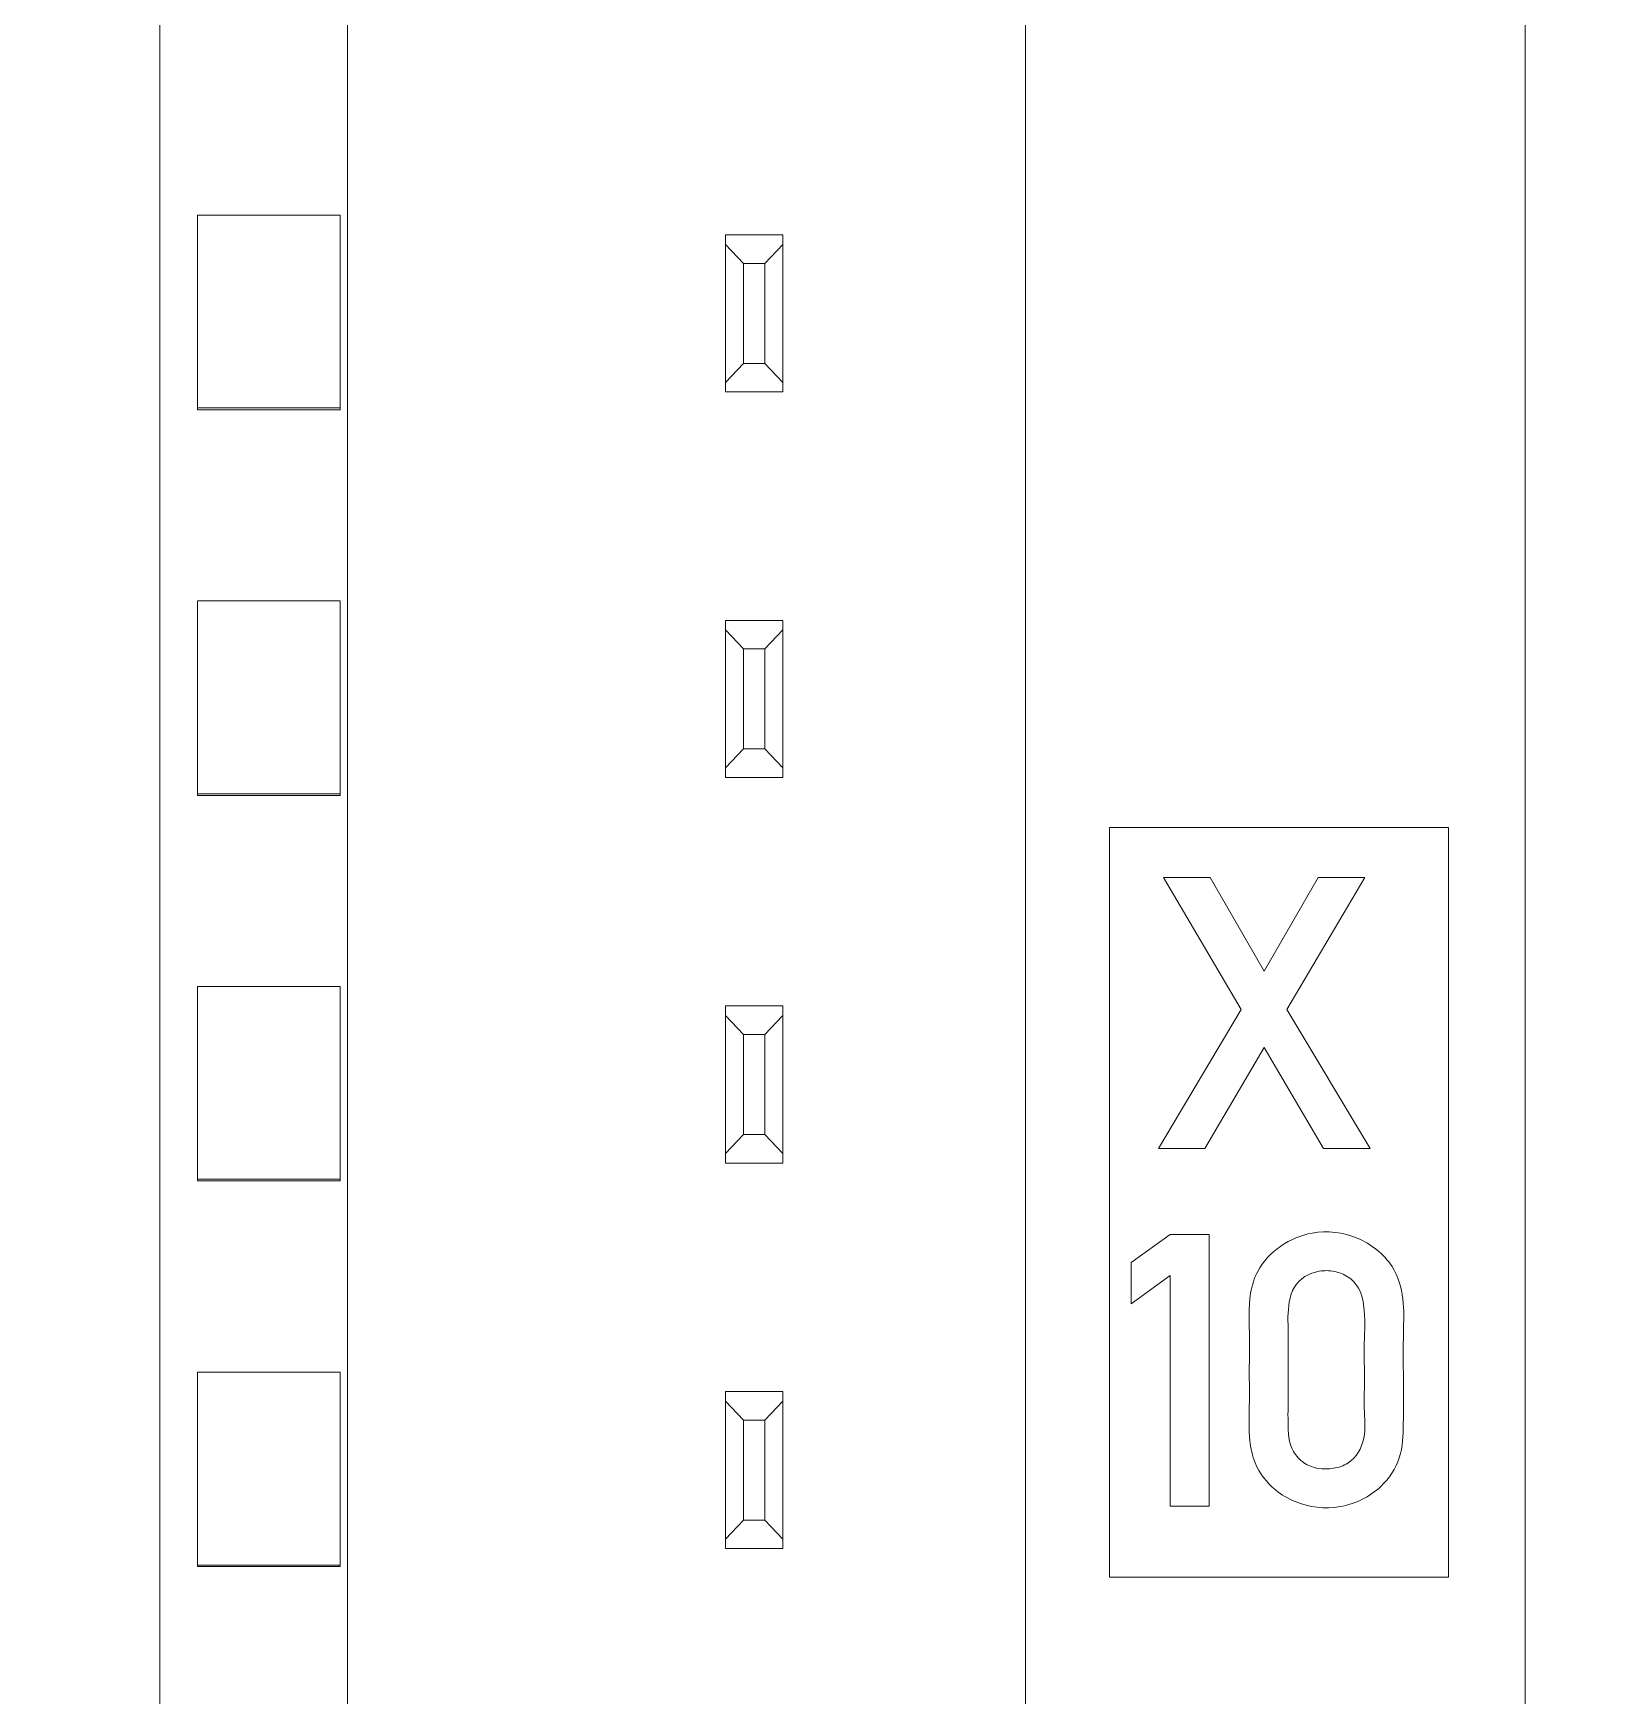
# Model space of a CAD drawing. Header units: millimetres. Extents: x 41350 to 54029, y 25852 to 34717.
# Drawn here: x 46912.42 to 46934.27, y 33504.24 to 33527.52 of the extents above; entities that cross this region are included whole.
import ezdxf

# ---------------------------------------------------------------- set-up
doc = ezdxf.new("R2010")
doc.units = ezdxf.units.MM
doc.set_wipeout_variables(frame=1)
doc.layers.add('! NO PLOT !', color=7, linetype='Continuous', true_color=0xff75dd, plot=False)
doc.layers.add('004-PI-DIN Šina', color=3, linetype='Continuous')
doc.layers.add('SI-ORMAR-Oprema', color=30, linetype='Continuous', lineweight=5)

# ---------------------------------------------------------------- blocks, each defined once
blk = doc.blocks.new('*U554')
at = {"layer": '004-PI-DIN Šina'}
for p, q in [((-148.3, 17.7), (-214.3, 17.7)), ((-190.96, 12.365), (-192.144, 12.365)), ((-192.144, 12.365), (-192.144, 8.529)), ((-190.96, 8.529), (-190.96, 12.365)), ((-187.248, 12.365), (-190.063, 12.365)), ((-190.063, 12.365), (-190.063, 8.529)), ((-187.248, 11.671), (-187.248, 12.365)), ((-185.126, 12.365), (-186.513, 12.365)), ((-186.513, 12.365), (-186.513, 8.529)), ((-184.106, 10.039), (-185.126, 12.365)), ((-183.168, 12.365), (-184.106, 10.039)), ((-181.78, 12.365), (-183.168, 12.365)), ((-181.78, 8.529), (-181.78, 12.365)), ((-193, 11.589), (-193, 12.324)), ((-188.961, 10.773), (-188.961, 11.671)), ((-188.961, 11.671), (-187.248, 11.671)), ((-185.738, 8.529), (-185.738, 10.977)), ((-185.738, 10.977), (-184.677, 8.489)), ((-183.984, 8.489), (-182.882, 11.018)), ((-182.882, 11.018), (-182.882, 8.529)), ((-187.452, 10.773), (-188.961, 10.773)), ((-187.452, 10.161), (-187.452, 10.773)), ((-188.961, 9.223), (-188.961, 10.161)), ((-188.961, 10.161), (-187.452, 10.161)), ((-195.734, 9.345), (-195.734, 8.611)), ((-187.207, 9.223), (-188.961, 9.223)), ((-187.207, 8.529), (-187.207, 9.223)), ((-192.144, 8.529), (-190.96, 8.529)), ((-190.063, 8.529), (-187.207, 8.529)), ((-186.513, 8.529), (-185.738, 8.529)), ((-184.677, 8.489), (-183.984, 8.489)), ((-182.882, 8.529), (-181.78, 8.529))]:
    blk.add_line(p, q, dxfattribs=at)
for points, knots in [([(-193, 12.324), (-193.158, 12.351), (-193.439, 12.403), (-193.809, 12.455), (-194.164, 12.48), (-194.525, 12.454), (-194.907, 12.371), (-195.253, 12.219), (-195.549, 11.988), (-195.741, 11.646), (-195.792, 11.273), (-195.741, 10.908), (-195.561, 10.589), (-195.326, 10.374), (-195.051, 10.221), (-194.739, 10.075), (-194.392, 9.935), (-194.091, 9.795), (-193.905, 9.664), (-193.826, 9.505), (-193.878, 9.359), (-194.014, 9.259), (-194.18, 9.203), (-194.358, 9.168), (-194.536, 9.151), (-194.773, 9.143), (-195.066, 9.162), (-195.405, 9.229), (-195.625, 9.302), (-195.734, 9.345)], [0, 0, 0, 0, 0.058167, 0.103291, 0.135497, 0.18739, 0.233927, 0.276573, 0.323469, 0.367574, 0.415117, 0.457643, 0.499335, 0.545023, 0.571534, 0.61311, 0.669886, 0.707355, 0.733443, 0.751236, 0.766876, 0.785371, 0.810586, 0.829835, 0.851293, 0.875106, 0.916093, 0.9575, 1, 1, 1, 1]), ([(-195.734, 8.611), (-195.599, 8.572), (-195.335, 8.505), (-194.945, 8.442), (-194.54, 8.42), (-194.129, 8.444), (-193.721, 8.529), (-193.34, 8.681), (-193.005, 8.913), (-192.777, 9.264), (-192.717, 9.653), (-192.769, 10.028), (-192.948, 10.357), (-193.187, 10.582), (-193.466, 10.742), (-193.777, 10.895), (-194.121, 11.042), (-194.421, 11.183), (-194.606, 11.318), (-194.681, 11.47), (-194.642, 11.596), (-194.542, 11.68), (-194.416, 11.732), (-194.28, 11.768), (-194.149, 11.789), (-193.958, 11.797), (-193.696, 11.775), (-193.357, 11.705), (-193.123, 11.632), (-193, 11.589)], [0, 0, 0, 0, 0.050995, 0.09847, 0.142842, 0.197361, 0.247009, 0.29309, 0.345193, 0.39189, 0.440408, 0.484338, 0.527032, 0.573288, 0.601245, 0.643101, 0.698989, 0.736572, 0.762873, 0.781014, 0.793261, 0.807604, 0.826728, 0.842361, 0.858321, 0.874793, 0.911417, 0.952987, 1, 1, 1, 1])]:
    blk.add_open_spline(points, degree=3, knots=knots, dxfattribs=at)
blk = doc.blocks.new('6ES7521-1BL00-0AB0')
blk.add_wipeout([(-17.4, 69.029), (17.4, 69.029), (17.4, -77.971), (-17.4, -77.971)]).dxf.layer = 'SI-ORMAR-Oprema'
blk.add_wipeout([(-17.4, 69.029), (17.4, 69.029), (17.4, -77.971), (-17.4, -77.971)]).dxf.layer = 'SI-ORMAR-Oprema'
at = {"layer": 'SI-ORMAR-Oprema'}
for p, q in [((-17.4, 56.709), (-17.4, -56.709)), ((-13, 54.429), (-13, -54.387)), ((-3.5, -51.671), (-3.5, 49.229)), ((3.5, 49.229), (3.5, -51.671)), ((-15.1, 23.404), (-15.1, 26.106)), ((-13.1, 26.106), (-15.1, 26.106)), ((-13.1, 23.404), (-13.1, 26.106)), ((-16.678, 25.745), (-16.678, 24.651)), ((-15.755, 25.745), (-16.678, 25.745)), ((-15.755, 25.607), (-15.755, 25.745)), ((-7.7, 25.829), (-6.9, 25.829)), ((-7.7, 25.695), (-7.7, 25.829)), ((-7.45, 25.429), (-7.7, 25.695)), ((-7.7, 23.762), (-7.7, 25.695)), ((-6.9, 25.695), (-7.15, 25.429)), ((-6.9, 25.829), (-6.9, 25.695)), ((-6.9, 25.695), (-6.9, 23.762)), ((-16.54, 24.872), (-16.54, 25.607)), ((-16.54, 25.607), (-15.755, 25.607)), ((-15.755, 25.607), (-15.755, 25.601)), ((-7.15, 25.429), (-7.45, 25.429)), ((-7.45, 25.429), (-7.45, 24.029)), ((-7.15, 24.029), (-7.15, 25.429)), ((-16.678, 24.651), (-16.678, 24.644)), ((-16.678, 24.651), (-16.467, 24.651)), ((-16.467, 24.651), (-16.467, 24.644)), ((-15.727, 24.386), (-15.727, 24.392)), ((-16.673, 23.996), (-16.673, 23.989)), ((-7.7, 23.762), (-7.45, 24.029)), ((-7.45, 24.029), (-7.15, 24.029)), ((-7.15, 24.029), (-6.9, 23.762)), ((-7.7, 23.629), (-7.7, 23.762)), ((-6.9, 23.762), (-6.9, 23.629)), ((-6.9, 23.629), (-7.7, 23.629)), ((-15.1, 23.378), (-15.1, 23.404)), ((-13.1, 23.404), (-15.1, 23.404)), ((-13.1, 23.378), (-15.1, 23.378)), ((-13.1, 23.378), (-13.1, 23.404)), ((-15.1, 18.002), (-15.1, 20.704)), ((-13.1, 20.704), (-15.1, 20.704)), ((-13.1, 18.002), (-13.1, 20.704)), ((-7.7, 20.429), (-6.9, 20.429)), ((-7.7, 20.295), (-7.7, 20.429)), ((-7.45, 20.029), (-7.7, 20.295)), ((-7.7, 18.362), (-7.7, 20.295)), ((-6.9, 20.295), (-7.15, 20.029)), ((-6.9, 20.429), (-6.9, 20.295)), ((-6.9, 20.295), (-6.9, 18.362)), ((-15.889, 20.082), (-15.889, 20.076)), ((-15.761, 20.148), (-15.761, 20.142)), ((-7.15, 20.029), (-7.45, 20.029)), ((-7.45, 20.029), (-7.45, 18.629)), ((-7.15, 18.629), (-7.15, 20.029)), ((-16.733, 19.344), (-16.733, 19.338)), ((-15.67, 19.046), (-15.67, 19.052)), ((-7.7, 18.362), (-7.45, 18.629)), ((-7.45, 18.629), (-7.15, 18.629)), ((-7.15, 18.629), (-6.9, 18.362)), ((-7.7, 18.229), (-7.7, 18.362)), ((-6.9, 18.229), (-7.7, 18.229)), ((-6.9, 18.362), (-6.9, 18.229)), ((-15.1, 17.978), (-15.1, 18.002)), ((-13.1, 18.002), (-15.1, 18.002)), ((-13.1, 17.978), (-15.1, 17.978)), ((-13.1, 17.978), (-13.1, 18.002)), ((-2.325, 17.529), (-2.325, 7.029)), ((2.425, 17.529), (-2.325, 17.529)), ((2.425, 7.029), (2.425, 17.529)), ((-1.565, 16.83), (-0.914, 16.83)), ((-0.476, 14.98), (-1.565, 16.83)), ((-0.914, 16.83), (-0.155, 15.514)), ((-0.155, 15.514), (0.601, 16.83)), ((1.252, 16.83), (0.163, 14.98)), ((0.601, 16.83), (1.252, 16.83)), ((-15.1, 12.601), (-15.1, 15.303)), ((-13.1, 15.303), (-15.1, 15.303)), ((-13.1, 12.601), (-13.1, 15.303)), ((-16.702, 14.875), (-16.702, 15.016)), ((-16.702, 15.016), (-15.703, 15.016)), ((-15.703, 15.016), (-15.703, 14.814)), ((-7.7, 15.029), (-6.9, 15.029)), ((-7.7, 14.895), (-7.7, 15.029)), ((-6.9, 15.029), (-6.9, 14.895)), ((-1.638, 13.033), (-0.476, 14.98)), ((0.163, 14.98), (1.328, 13.033)), ((-16.702, 14.875), (-16.702, 14.869)), ((-15.842, 14.875), (-16.702, 14.875)), ((-15.842, 14.836), (-15.842, 14.875)), ((-15.703, 14.814), (-15.703, 14.808)), ((-7.45, 14.629), (-7.7, 14.895)), ((-7.7, 12.962), (-7.7, 14.895)), ((-6.9, 14.895), (-7.15, 14.629)), ((-6.9, 14.895), (-6.9, 12.962)), ((-7.15, 14.629), (-7.45, 14.629)), ((-7.45, 14.629), (-7.45, 13.229)), ((-7.15, 13.229), (-7.15, 14.629)), ((-0.155, 14.446), (-0.989, 13.033)), ((0.676, 13.033), (-0.155, 14.446)), ((-16.405, 13.055), (-16.405, 13.049)), ((-7.7, 12.962), (-7.45, 13.229)), ((-7.45, 13.229), (-7.15, 13.229)), ((-7.15, 13.229), (-6.9, 12.962)), ((-16.272, 13.011), (-16.272, 13.005)), ((-7.7, 12.829), (-7.7, 12.962)), ((-6.9, 12.829), (-7.7, 12.829)), ((-6.9, 12.962), (-6.9, 12.829)), ((-0.989, 13.033), (-1.638, 13.033)), ((1.328, 13.033), (0.676, 13.033)), ((-15.1, 12.578), (-15.1, 12.601)), ((-13.1, 12.601), (-15.1, 12.601)), ((-13.1, 12.578), (-15.1, 12.578)), ((-13.1, 12.578), (-13.1, 12.601)), ((-1.475, 11.83), (-2.017, 11.437)), ((-0.927, 11.83), (-1.475, 11.83)), ((-0.927, 8.025), (-0.927, 11.83)), ((-2.017, 11.437), (-2.017, 10.858)), ((-2.017, 10.858), (-1.475, 11.254)), ((-1.475, 11.254), (-1.475, 8.025)), ((-15.1, 7.199), (-15.1, 9.901)), ((-13.1, 9.901), (-15.1, 9.901)), ((-13.1, 7.199), (-13.1, 9.901)), ((-7.7, 9.629), (-6.9, 9.629)), ((-7.7, 9.495), (-7.7, 9.629)), ((-6.9, 9.629), (-6.9, 9.495)), ((-7.45, 9.229), (-7.7, 9.495)), ((-7.7, 7.562), (-7.7, 9.495)), ((-6.9, 9.495), (-7.15, 9.229)), ((-6.9, 9.495), (-6.9, 7.562)), ((-7.15, 9.229), (-7.45, 9.229)), ((-7.45, 9.229), (-7.45, 7.829)), ((-7.15, 7.829), (-7.15, 9.229)), ((-1.475, 8.025), (-0.927, 8.025)), ((-7.7, 7.562), (-7.45, 7.829)), ((-7.45, 7.829), (-7.15, 7.829)), ((-7.15, 7.829), (-6.9, 7.562)), ((-7.7, 7.429), (-7.7, 7.562)), ((-6.9, 7.562), (-6.9, 7.429)), ((-6.9, 7.429), (-7.7, 7.429)), ((-15.1, 7.178), (-15.1, 7.199)), ((-13.1, 7.199), (-15.1, 7.199)), ((-13.1, 7.178), (-15.1, 7.178)), ((-13.1, 7.178), (-13.1, 7.199)), ((-2.325, 7.029), (2.425, 7.029))]:
    blk.add_line(p, q, dxfattribs=at)
for points, knots in [([(-16.673, 23.996), (-16.66, 23.969), (-16.647, 23.944), (-16.623, 23.908), (-16.614, 23.896), (-16.595, 23.874), (-16.585, 23.864), (-16.564, 23.844), (-16.552, 23.835), (-16.529, 23.818), (-16.517, 23.81), (-16.492, 23.795), (-16.48, 23.788), (-16.453, 23.776), (-16.439, 23.77), (-16.412, 23.761), (-16.398, 23.757), (-16.369, 23.75), (-16.355, 23.747), (-16.326, 23.743), (-16.311, 23.742), (-16.289, 23.741), (-16.282, 23.74), (-16.267, 23.74), (-16.26, 23.739), (-16.238, 23.739), (-16.224, 23.738), (-16.194, 23.739), (-16.18, 23.74), (-16.151, 23.743), (-16.136, 23.746), (-16.107, 23.752), (-16.093, 23.756), (-16.051, 23.769), (-16.024, 23.781), (-15.986, 23.803), (-15.973, 23.811), (-15.95, 23.828), (-15.938, 23.837), (-15.916, 23.856), (-15.906, 23.867), (-15.886, 23.888), (-15.876, 23.899), (-15.849, 23.934), (-15.833, 23.959), (-15.812, 23.997), (-15.806, 24.01), (-15.793, 24.036), (-15.787, 24.05), (-15.771, 24.091), (-15.762, 24.119), (-15.748, 24.175), (-15.742, 24.203), (-15.735, 24.246), (-15.733, 24.261), (-15.731, 24.29), (-15.729, 24.304), (-15.727, 24.348), (-15.727, 24.378), (-15.727, 24.436), (-15.729, 24.494), (-15.735, 24.552), (-15.743, 24.609), (-15.747, 24.638), (-15.757, 24.681), (-15.76, 24.695), (-15.768, 24.724), (-15.772, 24.738), (-15.786, 24.779), (-15.797, 24.807), (-15.816, 24.846), (-15.823, 24.859), (-15.838, 24.884), (-15.846, 24.897), (-15.872, 24.932), (-15.891, 24.954), (-15.935, 24.993), (-15.96, 25.01), (-16, 25.029), (-16.013, 25.035), (-16.042, 25.044), (-16.056, 25.047), (-16.085, 25.053), (-16.099, 25.055), (-16.129, 25.057), (-16.144, 25.057), (-16.173, 25.057), (-16.188, 25.056), (-16.217, 25.054), (-16.231, 25.052), (-16.26, 25.047), (-16.275, 25.045), (-16.303, 25.037), (-16.318, 25.033), (-16.346, 25.024), (-16.359, 25.018), (-16.386, 25.006), (-16.399, 24.999), (-16.424, 24.983), (-16.436, 24.975), (-16.46, 24.957), (-16.471, 24.948), (-16.492, 24.928), (-16.503, 24.917), (-16.522, 24.896), (-16.531, 24.884), (-16.54, 24.872)], [0, 0, 0, 0, 0.03125, 0.03125, 0.046875, 0.046875, 0.0625, 0.0625, 0.078125, 0.078125, 0.09375, 0.09375, 0.109375, 0.109375, 0.125, 0.125, 0.140625, 0.140625, 0.15625, 0.15625, 0.171875, 0.171875, 0.179688, 0.179688, 0.1875, 0.1875, 0.203125, 0.203125, 0.21875, 0.21875, 0.234375, 0.234375, 0.25, 0.25, 0.28125, 0.28125, 0.296875, 0.296875, 0.3125, 0.3125, 0.328125, 0.328125, 0.34375, 0.34375, 0.375, 0.375, 0.390625, 0.390625, 0.40625, 0.40625, 0.4375, 0.4375, 0.46875, 0.46875, 0.484375, 0.484375, 0.5, 0.5, 0.53125, 0.53125, 0.5625, 0.59375, 0.59375, 0.625, 0.625, 0.640625, 0.640625, 0.65625, 0.65625, 0.6875, 0.6875, 0.703125, 0.703125, 0.71875, 0.71875, 0.75, 0.75, 0.78125, 0.78125, 0.796875, 0.796875, 0.8125, 0.8125, 0.828125, 0.828125, 0.84375, 0.84375, 0.859375, 0.859375, 0.875, 0.875, 0.890625, 0.890625, 0.90625, 0.90625, 0.921875, 0.921875, 0.9375, 0.9375, 0.953125, 0.953125, 0.96875, 0.96875, 0.984375, 0.984375, 1, 1, 1, 1]), ([(-16.467, 24.651), (-16.467, 24.674), (-16.464, 24.697), (-16.455, 24.73), (-16.451, 24.741), (-16.442, 24.762), (-16.436, 24.772), (-16.424, 24.792), (-16.417, 24.801), (-16.402, 24.819), (-16.394, 24.827), (-16.377, 24.843), (-16.368, 24.85), (-16.349, 24.863), (-16.34, 24.87), (-16.32, 24.881), (-16.309, 24.886), (-16.288, 24.895), (-16.277, 24.899), (-16.244, 24.909), (-16.221, 24.913), (-16.187, 24.916), (-16.175, 24.916), (-16.152, 24.916), (-16.14, 24.916), (-16.117, 24.913), (-16.106, 24.912), (-16.089, 24.908), (-16.083, 24.907), (-16.072, 24.904), (-16.067, 24.902), (-16.05, 24.896), (-16.04, 24.891), (-16.02, 24.879), (-16.011, 24.872), (-15.994, 24.856), (-15.986, 24.848), (-15.971, 24.83), (-15.964, 24.82), (-15.946, 24.791), (-15.935, 24.771), (-15.918, 24.728), (-15.91, 24.706), (-15.89, 24.64), (-15.881, 24.595), (-15.873, 24.527), (-15.871, 24.505), (-15.868, 24.459), (-15.867, 24.436), (-15.866, 24.367), (-15.868, 24.321), (-15.876, 24.253), (-15.88, 24.231), (-15.887, 24.197), (-15.89, 24.186), (-15.896, 24.164), (-15.9, 24.153), (-15.911, 24.12), (-15.92, 24.099), (-15.935, 24.068), (-15.941, 24.057), (-15.953, 24.037), (-15.959, 24.028), (-15.979, 24), (-15.994, 23.982), (-16.019, 23.958), (-16.027, 23.95), (-16.046, 23.936), (-16.055, 23.929), (-16.075, 23.917), (-16.085, 23.911), (-16.106, 23.902), (-16.117, 23.898), (-16.151, 23.888), (-16.173, 23.884), (-16.208, 23.88), (-16.22, 23.88), (-16.243, 23.879), (-16.255, 23.879), (-16.289, 23.88), (-16.312, 23.883), (-16.346, 23.89), (-16.357, 23.893), (-16.379, 23.9), (-16.39, 23.904), (-16.422, 23.918), (-16.442, 23.93), (-16.47, 23.952), (-16.479, 23.959), (-16.495, 23.976), (-16.51, 23.993), (-16.523, 24.012), (-16.535, 24.033), (-16.54, 24.043), (-16.545, 24.054)], [0, 0, 0, 0, 0.03125, 0.03125, 0.046875, 0.046875, 0.0625, 0.0625, 0.078125, 0.078125, 0.09375, 0.09375, 0.109375, 0.109375, 0.125, 0.125, 0.140625, 0.140625, 0.15625, 0.15625, 0.1875, 0.1875, 0.203125, 0.203125, 0.21875, 0.21875, 0.234375, 0.234375, 0.242187, 0.242187, 0.25, 0.25, 0.265625, 0.265625, 0.28125, 0.28125, 0.296875, 0.296875, 0.3125, 0.3125, 0.34375, 0.34375, 0.375, 0.375, 0.4375, 0.4375, 0.46875, 0.46875, 0.5, 0.5, 0.5625, 0.5625, 0.59375, 0.59375, 0.609375, 0.609375, 0.625, 0.625, 0.65625, 0.65625, 0.671875, 0.671875, 0.6875, 0.6875, 0.71875, 0.71875, 0.734375, 0.734375, 0.75, 0.75, 0.765625, 0.765625, 0.78125, 0.78125, 0.8125, 0.8125, 0.828125, 0.828125, 0.84375, 0.84375, 0.875, 0.875, 0.890625, 0.890625, 0.90625, 0.90625, 0.9375, 0.9375, 0.953125, 0.953125, 0.96875, 0.984375, 0.984375, 1, 1, 1, 1]), ([(-15.866, 24.388), (-15.866, 24.394), (-15.866, 24.4), (-15.867, 24.429), (-15.868, 24.451), (-15.871, 24.497), (-15.873, 24.52), (-15.878, 24.565), (-15.882, 24.588), (-15.891, 24.633), (-15.897, 24.655), (-15.907, 24.688), (-15.91, 24.699), (-15.918, 24.721), (-15.922, 24.732), (-15.935, 24.764), (-15.945, 24.784), (-15.964, 24.814), (-15.971, 24.823), (-15.985, 24.841), (-15.993, 24.85), (-16.01, 24.865), (-16.019, 24.872), (-16.039, 24.884), (-16.05, 24.889), (-16.072, 24.897), (-16.083, 24.901), (-16.106, 24.905), (-16.117, 24.907), (-16.14, 24.909), (-16.151, 24.91), (-16.174, 24.91), (-16.186, 24.91), (-16.209, 24.908), (-16.221, 24.906), (-16.243, 24.902), (-16.266, 24.897), (-16.287, 24.889), (-16.309, 24.88), (-16.319, 24.875), (-16.349, 24.858), (-16.368, 24.845), (-16.394, 24.821), (-16.402, 24.813), (-16.417, 24.795), (-16.424, 24.786), (-16.436, 24.767), (-16.441, 24.757), (-16.451, 24.735), (-16.455, 24.724), (-16.461, 24.702), (-16.463, 24.691), (-16.466, 24.668), (-16.467, 24.656), (-16.467, 24.644)], [0, 0, 0, 0, 0.015899, 0.015899, 0.077406, 0.077406, 0.138912, 0.138912, 0.200418, 0.200418, 0.261925, 0.261925, 0.292678, 0.292678, 0.323431, 0.323431, 0.384937, 0.384937, 0.41569, 0.41569, 0.446443, 0.446443, 0.477197, 0.477197, 0.50795, 0.50795, 0.538703, 0.538703, 0.569456, 0.569456, 0.600209, 0.600209, 0.630962, 0.630962, 0.661715, 0.661715, 0.692469, 0.723222, 0.723222, 0.753975, 0.753975, 0.815481, 0.815481, 0.846234, 0.846234, 0.876987, 0.876987, 0.907741, 0.907741, 0.938494, 0.938494, 0.969247, 0.969247, 1, 1, 1, 1]), ([(-15.727, 24.386), (-15.727, 24.365), (-15.727, 24.343), (-15.73, 24.293), (-15.732, 24.264), (-15.738, 24.221), (-15.74, 24.207), (-15.746, 24.178), (-15.749, 24.164), (-15.76, 24.121), (-15.768, 24.093), (-15.789, 24.039), (-15.801, 24.012), (-15.829, 23.96), (-15.844, 23.935), (-15.871, 23.9), (-15.88, 23.889), (-15.899, 23.867), (-15.91, 23.856), (-15.942, 23.826), (-15.966, 23.809), (-16.004, 23.787), (-16.017, 23.78), (-16.043, 23.767), (-16.057, 23.762), (-16.099, 23.747), (-16.127, 23.741), (-16.171, 23.735), (-16.186, 23.733), (-16.215, 23.732), (-16.23, 23.732), (-16.259, 23.733), (-16.274, 23.734), (-16.303, 23.735), (-16.318, 23.736), (-16.347, 23.74), (-16.362, 23.742), (-16.391, 23.749), (-16.405, 23.753), (-16.433, 23.762), (-16.447, 23.767), (-16.474, 23.779), (-16.487, 23.785), (-16.512, 23.8), (-16.525, 23.809), (-16.549, 23.826), (-16.56, 23.835), (-16.582, 23.855), (-16.592, 23.865), (-16.612, 23.887), (-16.621, 23.899), (-16.646, 23.936), (-16.66, 23.962), (-16.673, 23.989)], [0, 0, 0, 0, 0.044434, 0.044434, 0.104157, 0.104157, 0.134018, 0.134018, 0.16388, 0.16388, 0.223602, 0.223602, 0.283325, 0.283325, 0.343048, 0.343048, 0.37291, 0.37291, 0.402771, 0.402771, 0.462494, 0.462494, 0.492355, 0.492355, 0.522217, 0.522217, 0.58194, 0.58194, 0.611801, 0.611801, 0.641663, 0.641663, 0.671524, 0.671524, 0.701386, 0.701386, 0.731247, 0.731247, 0.761108, 0.761108, 0.79097, 0.79097, 0.820831, 0.820831, 0.850693, 0.850693, 0.880554, 0.880554, 0.910416, 0.910416, 0.940277, 0.940277, 1, 1, 1, 1]), ([(-15.761, 20.148), (-15.776, 20.174), (-15.792, 20.198), (-15.819, 20.232), (-15.828, 20.243), (-15.848, 20.264), (-15.858, 20.274), (-15.89, 20.303), (-15.914, 20.32), (-15.951, 20.342), (-15.964, 20.348), (-15.99, 20.36), (-16.004, 20.366), (-16.045, 20.38), (-16.073, 20.387), (-16.115, 20.395), (-16.129, 20.397), (-16.158, 20.4), (-16.173, 20.402), (-16.216, 20.404), (-16.245, 20.404), (-16.288, 20.4), (-16.302, 20.398), (-16.331, 20.393), (-16.345, 20.39), (-16.387, 20.379), (-16.414, 20.369), (-16.452, 20.349), (-16.465, 20.342), (-16.489, 20.326), (-16.501, 20.317), (-16.535, 20.29), (-16.556, 20.271), (-16.584, 20.238), (-16.593, 20.226), (-16.61, 20.203), (-16.618, 20.19), (-16.639, 20.153), (-16.652, 20.127), (-16.672, 20.073), (-16.68, 20.045), (-16.694, 19.989), (-16.7, 19.961), (-16.709, 19.905), (-16.712, 19.877), (-16.721, 19.791), (-16.725, 19.734), (-16.73, 19.62), (-16.731, 19.562), (-16.733, 19.39), (-16.734, 19.275), (-16.729, 19.132), (-16.727, 19.104), (-16.723, 19.047), (-16.721, 19.018), (-16.712, 18.933), (-16.703, 18.876), (-16.686, 18.806), (-16.682, 18.792), (-16.674, 18.764), (-16.67, 18.75), (-16.656, 18.709), (-16.646, 18.683), (-16.627, 18.643), (-16.621, 18.631), (-16.607, 18.605), (-16.599, 18.593), (-16.575, 18.556), (-16.558, 18.533), (-16.527, 18.502), (-16.517, 18.493), (-16.494, 18.474), (-16.482, 18.465), (-16.446, 18.441), (-16.421, 18.428), (-16.38, 18.411), (-16.366, 18.406), (-16.339, 18.397), (-16.325, 18.393), (-16.283, 18.383), (-16.254, 18.378), (-16.211, 18.374), (-16.196, 18.373), (-16.167, 18.373), (-16.153, 18.373), (-16.11, 18.376), (-16.081, 18.38), (-16.039, 18.391), (-16.025, 18.395), (-15.998, 18.404), (-15.984, 18.41), (-15.944, 18.427), (-15.919, 18.441), (-15.883, 18.466), (-15.872, 18.475), (-15.849, 18.493), (-15.838, 18.503), (-15.808, 18.534), (-15.789, 18.556), (-15.766, 18.592), (-15.759, 18.605), (-15.745, 18.631), (-15.739, 18.644), (-15.723, 18.684), (-15.714, 18.712), (-15.703, 18.754), (-15.7, 18.768), (-15.694, 18.796), (-15.691, 18.81), (-15.684, 18.853), (-15.68, 18.882), (-15.671, 18.968), (-15.668, 19.025), (-15.671, 19.111), (-15.673, 19.14), (-15.679, 19.197), (-15.684, 19.226), (-15.696, 19.283), (-15.704, 19.311), (-15.722, 19.366), (-15.732, 19.394), (-15.757, 19.447), (-15.772, 19.472), (-15.805, 19.519), (-15.823, 19.542), (-15.856, 19.572), (-15.867, 19.581), (-15.891, 19.598), (-15.904, 19.605), (-15.929, 19.619), (-15.943, 19.625), (-15.97, 19.636), (-15.984, 19.64), (-16.027, 19.652), (-16.055, 19.656), (-16.099, 19.661), (-16.114, 19.661), (-16.143, 19.662), (-16.158, 19.662), (-16.202, 19.659), (-16.231, 19.655), (-16.274, 19.645), (-16.288, 19.641), (-16.316, 19.632), (-16.329, 19.627), (-16.369, 19.609), (-16.394, 19.595), (-16.431, 19.57), (-16.442, 19.561), (-16.465, 19.543), (-16.476, 19.533), (-16.507, 19.503), (-16.527, 19.481), (-16.562, 19.433), (-16.577, 19.409), (-16.591, 19.383)], [0, 0, 0, 0, 0.015625, 0.015625, 0.023438, 0.023438, 0.03125, 0.03125, 0.046875, 0.046875, 0.054688, 0.054688, 0.0625, 0.0625, 0.078125, 0.078125, 0.085938, 0.085938, 0.09375, 0.09375, 0.109375, 0.109375, 0.117188, 0.117188, 0.125, 0.125, 0.140625, 0.140625, 0.148438, 0.148438, 0.15625, 0.15625, 0.171875, 0.171875, 0.179688, 0.179688, 0.1875, 0.1875, 0.203125, 0.203125, 0.21875, 0.21875, 0.234375, 0.234375, 0.25, 0.25, 0.28125, 0.28125, 0.3125, 0.3125, 0.375, 0.375, 0.390625, 0.390625, 0.40625, 0.40625, 0.4375, 0.4375, 0.445313, 0.445313, 0.453125, 0.453125, 0.46875, 0.46875, 0.476563, 0.476563, 0.484375, 0.484375, 0.5, 0.5, 0.507813, 0.507813, 0.515625, 0.515625, 0.53125, 0.53125, 0.539063, 0.539063, 0.546875, 0.546875, 0.5625, 0.5625, 0.570313, 0.570313, 0.578125, 0.578125, 0.59375, 0.59375, 0.601563, 0.601563, 0.609375, 0.609375, 0.625, 0.625, 0.632813, 0.632813, 0.640625, 0.640625, 0.65625, 0.65625, 0.664063, 0.664063, 0.671875, 0.671875, 0.6875, 0.6875, 0.695313, 0.695313, 0.703125, 0.703125, 0.71875, 0.71875, 0.75, 0.75, 0.765625, 0.765625, 0.78125, 0.78125, 0.796875, 0.796875, 0.8125, 0.8125, 0.828125, 0.828125, 0.84375, 0.84375, 0.851563, 0.851563, 0.859375, 0.859375, 0.867188, 0.867188, 0.875, 0.875, 0.890625, 0.890625, 0.898438, 0.898438, 0.90625, 0.90625, 0.921875, 0.921875, 0.929688, 0.929688, 0.9375, 0.9375, 0.953125, 0.953125, 0.960938, 0.960938, 0.96875, 0.96875, 0.984375, 0.984375, 1, 1, 1, 1]), ([(-16.591, 19.383), (-16.591, 19.443), (-16.59, 19.504), (-16.588, 19.595), (-16.587, 19.626), (-16.585, 19.687), (-16.584, 19.717), (-16.58, 19.778), (-16.577, 19.808), (-16.571, 19.868), (-16.566, 19.898), (-16.557, 19.943), (-16.554, 19.958), (-16.546, 19.988), (-16.542, 20.003), (-16.528, 20.047), (-16.517, 20.076), (-16.498, 20.11), (-16.494, 20.116), (-16.486, 20.13), (-16.482, 20.136), (-16.468, 20.155), (-16.458, 20.167), (-16.442, 20.184), (-16.437, 20.189), (-16.425, 20.199), (-16.419, 20.204), (-16.4, 20.218), (-16.387, 20.226), (-16.366, 20.236), (-16.359, 20.239), (-16.344, 20.244), (-16.337, 20.247), (-16.314, 20.253), (-16.299, 20.256), (-16.269, 20.261), (-16.253, 20.263), (-16.222, 20.265), (-16.207, 20.265), (-16.176, 20.264), (-16.16, 20.263), (-16.13, 20.258), (-16.107, 20.254), (-16.085, 20.247), (-16.07, 20.242), (-16.063, 20.24), (-16.041, 20.231), (-16.027, 20.224), (-16.001, 20.208), (-15.988, 20.2), (-15.97, 20.185), (-15.964, 20.18), (-15.952, 20.17), (-15.947, 20.164), (-15.931, 20.147), (-15.921, 20.135), (-15.904, 20.11), (-15.896, 20.096), (-15.889, 20.082)], [0, 0, 0, 0, 0.125, 0.125, 0.1875, 0.1875, 0.25, 0.25, 0.3125, 0.3125, 0.375, 0.375, 0.40625, 0.40625, 0.4375, 0.4375, 0.5, 0.5, 0.515625, 0.515625, 0.53125, 0.53125, 0.5625, 0.5625, 0.578125, 0.578125, 0.59375, 0.59375, 0.625, 0.625, 0.640625, 0.640625, 0.65625, 0.65625, 0.6875, 0.6875, 0.71875, 0.71875, 0.75, 0.75, 0.78125, 0.78125, 0.8125, 0.828125, 0.828125, 0.84375, 0.84375, 0.875, 0.875, 0.90625, 0.90625, 0.921875, 0.921875, 0.9375, 0.9375, 0.96875, 0.96875, 1, 1, 1, 1]), ([(-15.889, 20.076), (-15.903, 20.104), (-15.92, 20.129), (-15.946, 20.157), (-15.952, 20.163), (-15.963, 20.174), (-15.969, 20.179), (-15.987, 20.193), (-16, 20.202), (-16.026, 20.217), (-16.04, 20.224), (-16.069, 20.236), (-16.084, 20.241), (-16.113, 20.249), (-16.128, 20.252), (-16.159, 20.256), (-16.175, 20.258), (-16.221, 20.259), (-16.251, 20.258), (-16.297, 20.251), (-16.312, 20.247), (-16.342, 20.239), (-16.356, 20.234), (-16.384, 20.221), (-16.398, 20.213), (-16.423, 20.195), (-16.435, 20.185), (-16.456, 20.163), (-16.466, 20.151), (-16.485, 20.126), (-16.493, 20.113), (-16.508, 20.087), (-16.514, 20.073), (-16.526, 20.044), (-16.532, 20.03), (-16.546, 19.986), (-16.553, 19.956), (-16.565, 19.897), (-16.57, 19.866), (-16.577, 19.805), (-16.58, 19.775), (-16.583, 19.714), (-16.585, 19.683), (-16.587, 19.622), (-16.588, 19.591), (-16.59, 19.499), (-16.591, 19.438), (-16.591, 19.376)], [0, 0, 0, 0, 0.0625, 0.0625, 0.078125, 0.078125, 0.09375, 0.09375, 0.125, 0.125, 0.15625, 0.15625, 0.1875, 0.1875, 0.21875, 0.21875, 0.25, 0.25, 0.3125, 0.3125, 0.34375, 0.34375, 0.375, 0.375, 0.40625, 0.40625, 0.4375, 0.4375, 0.46875, 0.46875, 0.5, 0.5, 0.53125, 0.53125, 0.5625, 0.5625, 0.625, 0.625, 0.6875, 0.6875, 0.75, 0.75, 0.8125, 0.8125, 0.875, 0.875, 1, 1, 1, 1]), ([(-15.67, 19.046), (-15.67, 19), (-15.672, 18.954), (-15.68, 18.879), (-15.684, 18.851), (-15.691, 18.808), (-15.693, 18.794), (-15.699, 18.765), (-15.702, 18.751), (-15.713, 18.709), (-15.722, 18.681), (-15.738, 18.641), (-15.744, 18.628), (-15.757, 18.602), (-15.764, 18.589), (-15.788, 18.552), (-15.806, 18.53), (-15.836, 18.499), (-15.846, 18.489), (-15.869, 18.471), (-15.88, 18.462), (-15.916, 18.437), (-15.942, 18.423), (-15.981, 18.405), (-15.995, 18.399), (-16.022, 18.39), (-16.036, 18.385), (-16.078, 18.375), (-16.107, 18.37), (-16.15, 18.367), (-16.165, 18.367), (-16.194, 18.367), (-16.209, 18.368), (-16.252, 18.371), (-16.281, 18.376), (-16.323, 18.386), (-16.337, 18.39), (-16.365, 18.399), (-16.378, 18.404), (-16.418, 18.421), (-16.444, 18.434), (-16.474, 18.454), (-16.48, 18.458), (-16.492, 18.466), (-16.498, 18.471), (-16.515, 18.485), (-16.526, 18.494), (-16.556, 18.525), (-16.574, 18.548), (-16.598, 18.584), (-16.605, 18.596), (-16.62, 18.622), (-16.626, 18.635), (-16.644, 18.674), (-16.655, 18.701), (-16.674, 18.755), (-16.682, 18.783), (-16.695, 18.839), (-16.701, 18.868), (-16.711, 18.924), (-16.718, 18.981), (-16.723, 19.038), (-16.727, 19.096), (-16.728, 19.124), (-16.732, 19.215), (-16.733, 19.276), (-16.733, 19.338)], [0, 0, 0, 0, 0.061961, 0.061961, 0.100808, 0.100808, 0.120232, 0.120232, 0.139655, 0.139655, 0.178502, 0.178502, 0.197926, 0.197926, 0.217349, 0.217349, 0.256196, 0.256196, 0.27562, 0.27562, 0.295043, 0.295043, 0.33389, 0.33389, 0.353314, 0.353314, 0.372737, 0.372737, 0.411584, 0.411584, 0.431008, 0.431008, 0.450431, 0.450431, 0.489278, 0.489278, 0.508702, 0.508702, 0.528125, 0.528125, 0.566972, 0.566972, 0.576684, 0.576684, 0.586396, 0.586396, 0.605819, 0.605819, 0.644666, 0.644666, 0.66409, 0.66409, 0.683513, 0.683513, 0.72236, 0.72236, 0.761207, 0.761207, 0.800054, 0.800054, 0.838901, 0.877748, 0.877748, 0.916595, 0.916595, 1, 1, 1, 1]), ([(-16.318, 19.476), (-16.292, 19.491), (-16.265, 19.501), (-16.222, 19.512), (-16.208, 19.515), (-16.178, 19.519), (-16.149, 19.521), (-16.12, 19.521), (-16.09, 19.519), (-16.075, 19.518), (-16.046, 19.512), (-16.032, 19.509), (-16.004, 19.5), (-15.99, 19.494), (-15.965, 19.48), (-15.953, 19.471), (-15.931, 19.452), (-15.92, 19.441), (-15.902, 19.418), (-15.894, 19.406), (-15.879, 19.381), (-15.872, 19.368), (-15.854, 19.328), (-15.845, 19.3), (-15.834, 19.258), (-15.831, 19.244), (-15.826, 19.215), (-15.823, 19.2), (-15.818, 19.157), (-15.816, 19.128), (-15.814, 19.07), (-15.814, 19.041), (-15.816, 18.954), (-15.821, 18.896), (-15.838, 18.81), (-15.846, 18.781), (-15.861, 18.74), (-15.866, 18.726), (-15.879, 18.7), (-15.886, 18.687), (-15.909, 18.65), (-15.927, 18.627), (-15.954, 18.601), (-15.959, 18.596), (-15.97, 18.587), (-15.976, 18.582), (-15.993, 18.569), (-16.006, 18.561), (-16.031, 18.547), (-16.044, 18.541), (-16.072, 18.531), (-16.1, 18.522), (-16.129, 18.518), (-16.159, 18.515), (-16.174, 18.515), (-16.203, 18.516), (-16.218, 18.518), (-16.246, 18.523), (-16.261, 18.527), (-16.303, 18.541), (-16.329, 18.555), (-16.365, 18.58), (-16.377, 18.589), (-16.4, 18.608), (-16.421, 18.628), (-16.44, 18.649), (-16.459, 18.672), (-16.467, 18.684), (-16.492, 18.721), (-16.505, 18.747), (-16.522, 18.787), (-16.527, 18.801), (-16.536, 18.829), (-16.54, 18.843), (-16.55, 18.886), (-16.555, 18.915), (-16.558, 18.958), (-16.559, 18.973), (-16.559, 19.002), (-16.559, 19.016), (-16.557, 19.06), (-16.553, 19.089), (-16.543, 19.146), (-16.535, 19.175), (-16.521, 19.216), (-16.516, 19.23), (-16.504, 19.257), (-16.498, 19.27), (-16.478, 19.309), (-16.463, 19.333), (-16.437, 19.369), (-16.428, 19.38), (-16.409, 19.402), (-16.399, 19.413), (-16.367, 19.444), (-16.344, 19.462), (-16.318, 19.476)], [0, 0, 0, 0, 0.03125, 0.03125, 0.046875, 0.046875, 0.0625, 0.078125, 0.078125, 0.09375, 0.09375, 0.109375, 0.109375, 0.125, 0.125, 0.140625, 0.140625, 0.15625, 0.15625, 0.171875, 0.171875, 0.1875, 0.1875, 0.21875, 0.21875, 0.234375, 0.234375, 0.25, 0.25, 0.28125, 0.28125, 0.3125, 0.3125, 0.375, 0.375, 0.40625, 0.40625, 0.421875, 0.421875, 0.4375, 0.4375, 0.46875, 0.46875, 0.476562, 0.476562, 0.484375, 0.484375, 0.5, 0.5, 0.515625, 0.515625, 0.53125, 0.546875, 0.546875, 0.5625, 0.5625, 0.578125, 0.578125, 0.59375, 0.59375, 0.625, 0.625, 0.640625, 0.640625, 0.65625, 0.671875, 0.671875, 0.6875, 0.6875, 0.71875, 0.71875, 0.734375, 0.734375, 0.75, 0.75, 0.78125, 0.78125, 0.796875, 0.796875, 0.8125, 0.8125, 0.84375, 0.84375, 0.875, 0.875, 0.890625, 0.890625, 0.90625, 0.90625, 0.9375, 0.9375, 0.953125, 0.953125, 0.96875, 0.96875, 1, 1, 1, 1]), ([(-16.318, 19.47), (-16.344, 19.455), (-16.367, 19.438), (-16.399, 19.407), (-16.409, 19.397), (-16.428, 19.374), (-16.437, 19.363), (-16.463, 19.327), (-16.478, 19.303), (-16.498, 19.264), (-16.504, 19.251), (-16.516, 19.224), (-16.521, 19.21), (-16.535, 19.168), (-16.543, 19.14), (-16.551, 19.097), (-16.553, 19.083), (-16.556, 19.054), (-16.558, 19.039), (-16.559, 19.014), (-16.559, 19.003), (-16.559, 18.993)], [0, 0, 0, 0, 0.157122, 0.157122, 0.235682, 0.235682, 0.314243, 0.314243, 0.471365, 0.471365, 0.549925, 0.549925, 0.628486, 0.628486, 0.785608, 0.785608, 0.864168, 0.864168, 0.942729, 0.942729, 1, 1, 1, 1]), ([(-15.897, 19.405), (-15.902, 19.412), (-15.907, 19.418), (-15.921, 19.436), (-15.932, 19.447), (-15.948, 19.461), (-15.954, 19.466), (-15.966, 19.474), (-15.973, 19.478), (-15.992, 19.488), (-16.005, 19.494), (-16.033, 19.503), (-16.048, 19.507), (-16.076, 19.511), (-16.091, 19.513), (-16.12, 19.515), (-16.135, 19.515), (-16.179, 19.513), (-16.208, 19.509), (-16.25, 19.499), (-16.265, 19.494), (-16.285, 19.486), (-16.292, 19.483), (-16.305, 19.477), (-16.312, 19.474), (-16.318, 19.47)], [0, 0, 0, 0, 0.053747, 0.053747, 0.148372, 0.148372, 0.195685, 0.195685, 0.242998, 0.242998, 0.337623, 0.337623, 0.432248, 0.432248, 0.526874, 0.526874, 0.621499, 0.621499, 0.810749, 0.810749, 0.905375, 0.905375, 0.952687, 0.952687, 1, 1, 1, 1]), ([(-16.405, 13.055), (-16.358, 13.204), (-16.311, 13.352), (-16.241, 13.575), (-16.218, 13.649), (-16.172, 13.798), (-16.148, 13.872), (-16.113, 13.983), (-16.101, 14.02), (-16.078, 14.095), (-16.066, 14.132), (-16.031, 14.243), (-16.008, 14.317), (-15.961, 14.466), (-15.938, 14.54), (-15.902, 14.651), (-15.891, 14.688), (-15.873, 14.744), (-15.867, 14.763), (-15.858, 14.79), (-15.855, 14.8), (-15.849, 14.818), (-15.845, 14.827), (-15.842, 14.836)], [0, 0, 0, 0, 0.25, 0.25, 0.375, 0.375, 0.5, 0.5, 0.5625, 0.5625, 0.625, 0.625, 0.75, 0.75, 0.875, 0.875, 0.9375, 0.9375, 0.96875, 0.96875, 0.984375, 0.984375, 1, 1, 1, 1]), ([(0.516, 11.848), (0.359, 11.819), (0.058, 11.694), (-0.249, 11.372), (-0.39, 10.906), (-0.355, 10.477), (-0.368, 9.948), (-0.358, 9.471), (-0.379, 8.993), (-0.29, 8.571), (-0.053, 8.265), (0.366, 8.017), (0.916, 7.957), (1.475, 8.225), (1.78, 8.691), (1.797, 9.232), (1.795, 9.813), (1.789, 10.397), (1.813, 10.928), (1.69, 11.349), (1.429, 11.625), (1.062, 11.849), (0.727, 11.885), (0.516, 11.848)], [0, 0, 0, 0, 0.046875, 0.09375, 0.125, 0.1875, 0.21875, 0.28125, 0.328125, 0.359375, 0.40625, 0.4375, 0.5, 0.5625, 0.609375, 0.65625, 0.71875, 0.78125, 0.828125, 0.875, 0.90625, 0.9375, 1, 1, 1, 1]), ([(0.826, 11.31), (0.757, 11.324), (0.542, 11.329), (0.273, 11.173), (0.167, 10.812), (0.185, 10.463), (0.179, 10.041), (0.182, 9.618), (0.174, 9.204), (0.189, 8.836), (0.445, 8.561), (0.743, 8.519), (1.101, 8.635), (1.283, 8.971), (1.236, 9.399), (1.256, 9.817), (1.236, 10.278), (1.271, 10.691), (1.203, 11.059), (1.03, 11.247), (0.895, 11.297), (0.826, 11.31)], [0, 0, 0, 0, 0.03125, 0.09375, 0.125, 0.1875, 0.25, 0.3125, 0.375, 0.4375, 0.46875, 0.53125, 0.5625, 0.625, 0.6875, 0.75, 0.8125, 0.890625, 0.9375, 0.96875, 1, 1, 1, 1])]:
    blk.add_open_spline(points, degree=3, knots=knots, dxfattribs=at)
for points, weights in [([(-16.545, 24.054), (-16.609, 24.025), (-16.673, 23.996)], [0.499999672742, 0.500000327258, 0.499999672742]), ([(-15.889, 20.082), (-15.825, 20.115), (-15.761, 20.148)], [0.500000013726, 0.499999986274, 0.500000013726]), ([(-15.761, 20.142), (-15.825, 20.109), (-15.889, 20.076)], [0.499999887703, 0.500000112297, 0.499999887703]), ([(-16.272, 13.011), (-16.338, 13.033), (-16.405, 13.055)], [0.50000090382, 0.49999909618, 0.50000090382]), ([(-16.405, 13.049), (-16.338, 13.027), (-16.272, 13.005)], [0.500000438463, 0.499999561537, 0.500000438463])]:
    blk.add_rational_spline(points, weights, degree=2, dxfattribs=at)
blk = doc.blocks.new('6ES7513-1AM03-0AB0')
blk.add_wipeout([(-17.4, 66.85), (17.4, 66.85), (17.4, -80.15), (-17.4, -80.15)]).dxf.layer = 'SI-ORMAR-Oprema'
at = {"layer": 'SI-ORMAR-Oprema', "linetype": 'Continuous'}
blk.add_line((17.4, 0), (17.4, 56.125), dxfattribs=at)

msp = doc.modelspace()

# ---------------------------------------------------------------- block references
at = {"layer": '! NO PLOT !'}
msp.add_blockref('*U554', (47115.697, 33496.678), dxfattribs=at)

# ---------------------------------------------------------------- next in the draw order: block references
msp.add_blockref('6ES7521-1BL00-0AB0', (46929.82, 33498.868), dxfattribs=at)

# ---------------------------------------------------------------- next in the draw order: block references
msp.add_blockref('6ES7513-1AM03-0AB0', (46896.795, 33501.208), dxfattribs=at)

doc.saveas('drawing.dxf')
